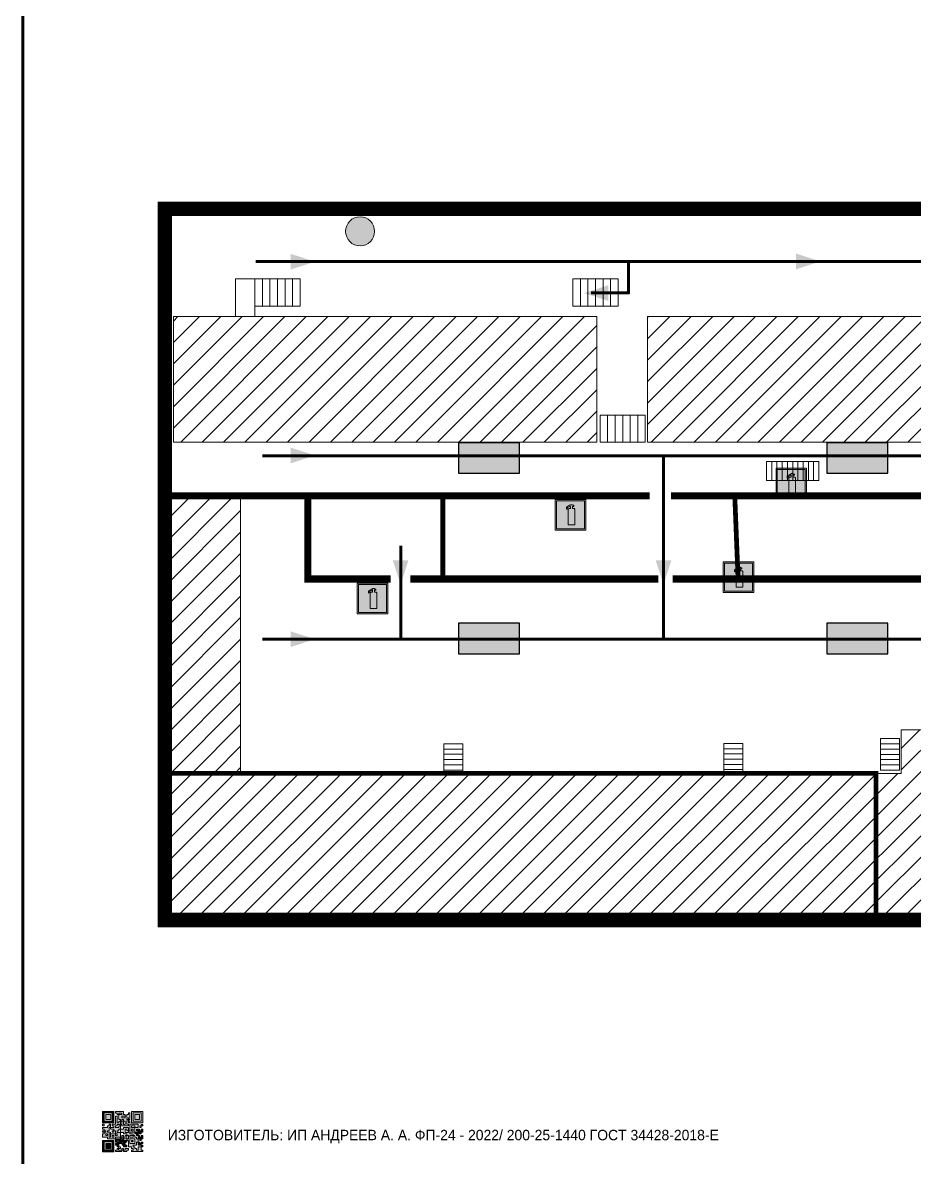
# Model space of a CAD drawing. Header units: millimetres. Extents: x 13114 to 67229, y 22859 to 38520.
# Drawn here: x 18739.7 to 18979.3, y 30911.3 to 31216 of the extents above; entities that cross this region are included whole.
import ezdxf

# ---------------------------------------------------------------- set-up
doc = ezdxf.new("R2010")
doc.units = ezdxf.units.MM
doc.layers.add('План_Штампы', color=7, linetype='Continuous')
doc.styles.add('обычный', font='arial.ttf')
pattern_1 = [(45, (-2834.3607, 20659.7297), (-2.87368196, 2.87368196), [])]

# ---------------------------------------------------------------- blocks, each defined once
blk = doc.blocks.new('QR')
at = {"lineweight": 0}
h = blk.add_hatch(color=256, dxfattribs=at)
h.dxf.hatch_style = 1
h.paths.add_polyline_path([(9241.16, 2687.38), (9242.01, 2687.38), (9242.01, 2687.83), (9241.59, 2687.83), (9241.59, 2688.68), (9239.45, 2688.68), (9239.45, 2688.25), (9239.86, 2688.25), (9239.86, 2687.83), (9240.29, 2687.83), (9240.29, 2688.25), (9241.16, 2688.25), (9241.16, 2687.83), (9240.29, 2687.83), (9240.29, 2687.38), (9239.45, 2687.38), (9239.45, 2685.22), (9238.57, 2685.22), (9238.57, 2684.8), (9239.02, 2684.8), (9239.02, 2684.37), (9238.13, 2684.37), (9238.13, 2683.92), (9239.02, 2683.92), (9239.02, 2683.5), (9239.44, 2683.5), (9239.44, 2682.64), (9239.87, 2682.64), (9239.87, 2682.18), (9239.44, 2682.18), (9239.44, 2682.64), (9238.13, 2682.64), (9238.13, 2681.76), (9237.71, 2681.76), (9237.71, 2682.64), (9238.13, 2682.64), (9238.13, 2683.07), (9237.27, 2683.07), (9237.27, 2683.51), (9237.71, 2683.51), (9237.71, 2684.37), (9238.13, 2684.37), (9238.13, 2685.22), (9237.71, 2685.22), (9237.71, 2684.8), (9237.28, 2684.8), (9237.28, 2684.38), (9235.98, 2684.38), (9235.98, 2683.92), (9236.4, 2683.92), (9236.4, 2683.49), (9236.84, 2683.49), (9236.84, 2683.07), (9236.4, 2683.07), (9236.4, 2682.64), (9235.98, 2682.64), (9235.98, 2681.76), (9237.29, 2681.76), (9237.29, 2681.33), (9239.43, 2681.33), (9239.43, 2681.76), (9240.74, 2681.76), (9240.74, 2683.05), (9239.87, 2683.05), (9239.87, 2683.5), (9240.29, 2683.5), (9240.29, 2683.91), (9240.74, 2683.91), (9240.74, 2684.81), (9240.29, 2684.81), (9240.29, 2684.79), (9240.29, 2684.37), (9239.45, 2684.37), (9239.45, 2684.8), (9239.87, 2684.8), (9239.87, 2685.21), (9240.74, 2685.21), (9240.74, 2686.1), (9240.29, 2686.1), (9240.29, 2685.64), (9239.86, 2685.64), (9239.86, 2686.95), (9240.29, 2686.95), (9240.29, 2686.52), (9240.74, 2686.52), (9240.74, 2686.1), (9241.16, 2686.1), (9241.16, 2686.53), (9241.59, 2686.53), (9241.59, 2686.1), (9242.02, 2686.1), (9242.02, 2685.21), (9241.59, 2685.21), (9241.59, 2686.1), (9241.16, 2686.1), (9241.16, 2685.21), (9240.74, 2685.21), (9240.74, 2684.81), (9242.89, 2684.81), (9242.89, 2685.22), (9242.47, 2685.22), (9242.47, 2686.11), (9242.89, 2686.11), (9242.89, 2686.52), (9242.46, 2686.52), (9242.46, 2686.95), (9242.89, 2686.95), (9242.89, 2686.52), (9243.32, 2686.52), (9243.32, 2688.26), (9242.9, 2688.26), (9242.9, 2687.83), (9242.47, 2687.83), (9242.47, 2687.38), (9242.01, 2687.38), (9242.01, 2686.94), (9241.16, 2686.94)])
h.paths.add_polyline_path([(9239.02, 2682.18), (9239.02, 2681.76), (9238.54, 2681.76), (9238.54, 2682.18)], flags=16)
h.paths.add_polyline_path([(9237.27, 2682.65), (9237.27, 2682.19), (9236.83, 2682.19), (9236.83, 2682.65)], flags=16)
h = blk.add_hatch(color=256, dxfattribs=at)
h.dxf.hatch_style = 1
h.paths.add_polyline_path([(9238.15, 2687.83), (9236.83, 2687.83), (9236.83, 2686.52), (9238.15, 2686.52)], flags=0)
h.paths.add_polyline_path([(9239.01, 2685.65), (9239.01, 2688.68), (9235.98, 2688.68), (9235.98, 2685.65)])
h.paths.add_polyline_path([(9236.41, 2686.1), (9236.41, 2688.26), (9238.56, 2688.26), (9238.56, 2686.1)], flags=16)
h.paths.add_polyline_path([(9236.83, 2686.52), (9236.83, 2687.83), (9238.15, 2687.83), (9238.15, 2686.52)], flags=0)
h = blk.add_hatch(color=256, dxfattribs=at)
h.dxf.hatch_style = 1
h.paths.add_polyline_path([(9238.15, 2686.52), (9238.15, 2687.83), (9236.83, 2687.83), (9236.83, 2686.52)])
h.paths.add_polyline_path([(9245.91, 2686.52), (9245.91, 2687.83), (9244.59, 2687.83), (9244.59, 2686.52)], flags=0)
h.paths.add_polyline_path([(9246.77, 2685.65), (9246.77, 2688.68), (9243.74, 2688.68), (9243.74, 2685.65)])
h.paths.add_polyline_path([(9244.17, 2686.1), (9244.17, 2688.26), (9246.32, 2688.26), (9246.32, 2686.1)], flags=16)
h.paths.add_polyline_path([(9244.59, 2686.52), (9244.59, 2687.83), (9245.91, 2687.83), (9245.91, 2686.52)], flags=0)
h = blk.add_hatch(color=256, dxfattribs=at)
h.dxf.hatch_style = 1
h.paths.add_polyline_path([(9240.75, 2681.76), (9240.75, 2681.35), (9241.17, 2681.35), (9241.17, 2681.76)])
h.paths.add_polyline_path([(9241.6, 2682.18), (9241.17, 2682.18), (9241.17, 2681.76), (9241.6, 2681.76)])
h.paths.add_polyline_path([(9242.47, 2681.34), (9242.47, 2682.19), (9242.02, 2682.19), (9242.02, 2681.76), (9241.6, 2681.76), (9241.6, 2681.34)])
h.paths.add_polyline_path([(9239.87, 2678.3), (9239.44, 2678.3), (9239.44, 2677.89), (9241.17, 2677.89), (9241.17, 2678.3), (9240.28, 2678.3), (9240.28, 2678.73), (9239.87, 2678.73)])
h.paths.add_polyline_path([(9240.75, 2678.73), (9240.75, 2679.19), (9240.28, 2679.19), (9240.28, 2678.73)])
h.paths.add_polyline_path([(9241.6, 2678.73), (9241.17, 2678.73), (9241.17, 2678.3), (9241.6, 2678.3)])
h.paths.add_polyline_path([(9242.02, 2678.3), (9241.6, 2678.3), (9241.6, 2677.89), (9242.48, 2677.89), (9242.48, 2678.31), (9242.9, 2678.31), (9242.9, 2678.73), (9242.02, 2678.73)])
h.paths.add_polyline_path([(9246.36, 2684.37), (9246.36, 2684.79), (9245.93, 2684.79), (9245.93, 2684.37)])
h.paths.add_polyline_path([(9246.78, 2685.2), (9246.36, 2685.2), (9246.36, 2684.79), (9246.78, 2684.79)])
h.paths.add_polyline_path([(9245.91, 2687.83), (9244.59, 2687.83), (9244.59, 2686.52), (9245.91, 2686.52)])
h = blk.add_hatch(color=256, dxfattribs=at)
h.dxf.hatch_style = 1
h.paths.add_polyline_path([(9243.32, 2686.11), (9242.89, 2686.11), (9242.89, 2685.64), (9243.32, 2685.64)])
h.paths.add_polyline_path([(9239.02, 2683.07), (9239.02, 2683.5), (9238.56, 2683.5), (9238.56, 2683.07)])
h.paths.add_polyline_path([(9236.4, 2684.8), (9236.4, 2685.22), (9235.98, 2685.22), (9235.98, 2684.8)])
h.paths.add_polyline_path([(9236.4, 2683.07), (9236.4, 2683.49), (9235.98, 2683.49), (9235.98, 2683.07)])
h = blk.add_hatch(color=256, dxfattribs=at)
h.dxf.hatch_style = 1
h.paths.add_polyline_path([(9243.32, 2682.64), (9243.32, 2683.07), (9244.62, 2683.07), (9244.62, 2684.37), (9243.74, 2684.37), (9243.74, 2684.8), (9244.62, 2684.8), (9244.62, 2684.37), (9245.48, 2684.37), (9245.48, 2685.22), (9243.32, 2685.22), (9243.32, 2683.5), (9242.89, 2683.5), (9242.89, 2683.06), (9242.01, 2683.06), (9242.01, 2683.91), (9242.47, 2683.91), (9242.47, 2683.5), (9242.89, 2683.5), (9242.89, 2684.38), (9241.59, 2684.38), (9241.59, 2683.91), (9240.74, 2683.91), (9240.74, 2683.05), (9241.59, 2683.05), (9241.59, 2682.64), (9242.47, 2682.64), (9242.47, 2682.19), (9242.91, 2682.19), (9242.91, 2681.34), (9242.48, 2681.34), (9242.48, 2680.91), (9242.91, 2680.91), (9242.91, 2679.17), (9243.75, 2679.17), (9243.75, 2678.73), (9244.2, 2678.73), (9244.2, 2678.3), (9243.75, 2678.3), (9243.75, 2677.88), (9246.78, 2677.88), (9246.78, 2678.3), (9246.35, 2678.3), (9246.35, 2679.19), (9245.48, 2679.19), (9245.48, 2678.31), (9245.05, 2678.31), (9245.05, 2678.73), (9244.62, 2678.73), (9244.62, 2679.19), (9244.2, 2679.19), (9244.2, 2679.61), (9245.05, 2679.61), (9245.05, 2680.46), (9245.48, 2680.46), (9245.48, 2681.34), (9245.04, 2681.34), (9245.04, 2681.76), (9244.63, 2681.76), (9244.63, 2682.19), (9244.21, 2682.19), (9244.21, 2681.76), (9243.32, 2681.76), (9243.32, 2682.19), (9244.21, 2682.19), (9244.21, 2682.64)])
h.paths.add_polyline_path([(9243.75, 2683.49), (9243.75, 2683.92), (9244.21, 2683.92), (9244.21, 2683.49)], flags=16)
h.paths.add_polyline_path([(9243.32, 2681.34), (9244.63, 2681.34), (9244.63, 2680.04), (9243.32, 2680.04)], flags=16)
h.paths.add_polyline_path([(9243.76, 2680.89), (9244.18, 2680.89), (9244.18, 2680.48), (9243.76, 2680.48)], flags=0)
h = blk.add_hatch(color=256, dxfattribs=at)
h.dxf.hatch_style = 1
h.paths.add_polyline_path([(9242.02, 2680.46), (9242.48, 2680.46), (9242.48, 2680.91), (9241.58, 2680.91), (9241.58, 2681.35), (9241.17, 2681.35), (9241.17, 2680.91), (9240.75, 2680.91), (9240.75, 2681.33), (9239.43, 2681.33), (9239.43, 2680.46), (9239.86, 2680.46), (9239.86, 2680.92), (9240.3, 2680.92), (9240.3, 2680.46), (9239.86, 2680.46), (9239.86, 2680.04), (9239.44, 2680.04), (9239.44, 2679.62), (9239.86, 2679.62), (9239.86, 2679.19), (9240.29, 2679.19), (9240.29, 2680.03), (9241.18, 2680.03), (9241.18, 2680.47), (9241.6, 2680.47), (9241.6, 2680.03), (9241.18, 2680.03), (9241.18, 2679.61), (9241.6, 2679.61), (9241.6, 2679.19), (9242.47, 2679.19), (9242.47, 2679.6), (9242.02, 2679.6)])
h = blk.add_hatch(color=256, dxfattribs=at)
h.dxf.hatch_style = 1
h.paths.add_polyline_path([(9246.36, 2683.07), (9246.78, 2683.07), (9246.78, 2683.92), (9246.36, 2683.92), (9246.36, 2683.49), (9245.92, 2683.49), (9245.92, 2683.92), (9245.06, 2683.92), (9245.06, 2683.49), (9245.48, 2683.49), (9245.48, 2683.07), (9244.62, 2683.07), (9244.62, 2682.65), (9245.05, 2682.65), (9245.05, 2682.18), (9245.48, 2682.18), (9245.48, 2682.65), (9246.36, 2682.65)])
h.paths.add_polyline_path([(9246.78, 2682.18), (9246.36, 2682.18), (9246.36, 2681.75), (9245.92, 2681.75), (9245.92, 2682.18), (9245.48, 2682.18), (9245.48, 2681.34), (9245.48, 2681.34), (9245.94, 2681.34), (9245.94, 2680.91), (9246.36, 2680.91), (9246.36, 2681.34), (9246.78, 2681.34)])
h = blk.add_hatch(color=256, dxfattribs=at)
h.dxf.hatch_style = 1
h.paths.add_polyline_path([(9235.98, 2680.9), (9235.98, 2677.86), (9239.02, 2677.86), (9239.02, 2680.9)])
h.paths.add_polyline_path([(9238.57, 2680.48), (9238.57, 2678.32), (9236.41, 2678.32), (9236.41, 2680.48)], flags=16)
h.paths.add_polyline_path([(9238.15, 2680.05), (9238.15, 2678.74), (9236.83, 2678.74), (9236.83, 2680.05)], flags=0)
h = blk.add_hatch(color=256, dxfattribs=at)
h.dxf.hatch_style = 1
h.paths.add_polyline_path([(9238.15, 2680.05), (9236.83, 2680.05), (9236.83, 2678.74), (9238.15, 2678.74)])
h = blk.add_hatch(color=256, dxfattribs=at)
h.dxf.hatch_style = 1
h.paths.add_polyline_path([(9244.18, 2680.48), (9244.18, 2680.89), (9243.76, 2680.89), (9243.76, 2680.48)])
h = blk.add_hatch(color=256, dxfattribs=at)
h.dxf.hatch_style = 1
h.paths.add_polyline_path([(9245.93, 2680.04), (9245.93, 2680.46), (9245.48, 2680.46), (9245.48, 2679.62), (9246.35, 2679.62), (9246.35, 2680.04)])
h.paths.add_polyline_path([(9246.78, 2680.04), (9246.78, 2680.46), (9246.35, 2680.46), (9246.35, 2680.04)])
h.paths.add_polyline_path([(9246.78, 2679.18), (9246.78, 2679.62), (9246.35, 2679.62), (9246.35, 2679.18)])
for points in [[(9237.71, 2685.22), (9238.13, 2685.22), (9238.13, 2684.37), (9237.71, 2684.37), (9237.71, 2683.51), (9237.27, 2683.51), (9237.27, 2683.07), (9238.13, 2683.07), (9238.13, 2682.64), (9237.71, 2682.64), (9237.71, 2681.76), (9238.13, 2681.76), (9238.13, 2682.64), (9239.44, 2682.64), (9239.44, 2683.5), (9239.02, 2683.5), (9239.02, 2683.07), (9238.56, 2683.07), (9238.56, 2683.5), (9239.02, 2683.5), (9239.02, 2683.92), (9238.13, 2683.92), (9238.13, 2684.37), (9239.02, 2684.37), (9239.02, 2684.8), (9238.57, 2684.8), (9238.57, 2685.22), (9239.45, 2685.22), (9239.45, 2687.38), (9240.29, 2687.38), (9240.29, 2687.83), (9239.86, 2687.83), (9239.86, 2688.25), (9239.45, 2688.25), (9239.45, 2688.68), (9241.59, 2688.68), (9241.59, 2687.83), (9242.01, 2687.83), (9242.01, 2687.38), (9242.47, 2687.38), (9242.47, 2687.83), (9242.9, 2687.83), (9242.9, 2688.26), (9243.32, 2688.26), (9243.32, 2686.52), (9242.89, 2686.52), (9242.89, 2686.11), (9243.32, 2686.11), (9243.32, 2685.64), (9242.89, 2685.64), (9242.89, 2686.11), (9242.47, 2686.11), (9242.47, 2685.22), (9242.89, 2685.22), (9242.89, 2684.81), (9240.74, 2684.81), (9240.74, 2683.91), (9241.59, 2683.91), (9241.59, 2684.38), (9242.89, 2684.38), (9242.89, 2683.5), (9242.47, 2683.5), (9242.47, 2683.91), (9242.01, 2683.91), (9242.01, 2683.06), (9242.89, 2683.06), (9242.89, 2683.5), (9243.32, 2683.5), (9243.32, 2685.22), (9245.48, 2685.22), (9245.48, 2684.37), (9244.62, 2684.37), (9244.62, 2683.07), (9245.48, 2683.07), (9245.48, 2683.49), (9245.06, 2683.49), (9245.06, 2683.92), (9245.92, 2683.92), (9245.92, 2683.49), (9246.36, 2683.49), (9246.36, 2683.92), (9246.78, 2683.92), (9246.78, 2683.07), (9246.36, 2683.07), (9246.36, 2682.65), (9245.48, 2682.65), (9245.48, 2682.18), (9245.92, 2682.18), (9245.92, 2681.75), (9246.36, 2681.75), (9246.36, 2682.18), (9246.78, 2682.18), (9246.78, 2681.34), (9246.36, 2681.34), (9246.36, 2680.91), (9245.94, 2680.91), (9245.94, 2681.34), (9245.48, 2681.34), (9245.48, 2680.46), (9245.93, 2680.46), (9245.93, 2680.04), (9246.35, 2680.04), (9246.35, 2680.46), (9246.78, 2680.46), (9246.78, 2680.04), (9246.78, 2680.04), (9246.35, 2680.04), (9246.35, 2679.62), (9246.78, 2679.62), (9246.78, 2679.18), (9246.35, 2679.18), (9246.35, 2678.3), (9246.78, 2678.3), (9246.78, 2677.88), (9243.75, 2677.88), (9243.75, 2678.3), (9244.2, 2678.3), (9244.2, 2678.73), (9243.75, 2678.73), (9243.75, 2679.17), (9242.91, 2679.17), (9242.91, 2680.91), (9242.48, 2680.91), (9242.48, 2680.46), (9242.02, 2680.46), (9242.02, 2679.6), (9242.47, 2679.6), (9242.47, 2679.19), (9241.6, 2679.19), (9241.6, 2679.61), (9241.18, 2679.61), (9241.18, 2680.03), (9240.29, 2680.03), (9240.29, 2679.19), (9240.75, 2679.19), (9240.75, 2678.73), (9240.28, 2678.73), (9240.28, 2678.3), (9241.17, 2678.3), (9241.17, 2678.73), (9241.6, 2678.73), (9241.6, 2678.3), (9242.02, 2678.3), (9242.02, 2678.73), (9242.9, 2678.73), (9242.9, 2678.31), (9242.48, 2678.31), (9242.48, 2677.89), (9241.6, 2677.89), (9241.6, 2678.3), (9241.17, 2678.3), (9241.17, 2677.89), (9239.44, 2677.89), (9239.44, 2678.3), (9239.87, 2678.3), (9239.87, 2678.73), (9240.28, 2678.73), (9240.28, 2679.19), (9240.29, 2679.19), (9239.86, 2679.19), (9239.86, 2679.62), (9239.44, 2679.62), (9239.44, 2680.04), (9239.86, 2680.04), (9239.86, 2680.46), (9239.43, 2680.46), (9239.43, 2681.33), (9237.29, 2681.33), (9237.29, 2681.76), (9235.98, 2681.76), (9235.98, 2682.64), (9236.4, 2682.64), (9236.4, 2683.07), (9235.98, 2683.07), (9235.98, 2683.49), (9236.4, 2683.49), (9236.4, 2683.92), (9235.98, 2683.92), (9235.98, 2684.38), (9237.28, 2684.38), (9237.28, 2684.8), (9237.71, 2684.8), (9237.71, 2685.22), (9237.92, 2685.22)], [(9240.74, 2685.21), (9239.87, 2685.21), (9239.87, 2684.8), (9239.45, 2684.8), (9239.45, 2684.37), (9240.29, 2684.37), (9240.29, 2684.79), (9240.29, 2684.81), (9240.74, 2684.81), (9240.74, 2685.21), (9239.87, 2685.21)], [(9240.74, 2686.1), (9240.74, 2686.52), (9240.29, 2686.52), (9240.29, 2686.95), (9239.86, 2686.95), (9239.86, 2685.64), (9240.29, 2685.64), (9240.29, 2686.1), (9240.74, 2686.1), (9240.74, 2686.52)], [(9244.62, 2684.37), (9244.62, 2684.8), (9243.74, 2684.8), (9243.74, 2684.37), (9244.62, 2684.37)], [(9240.74, 2683.05), (9240.74, 2681.76), (9239.43, 2681.76), (9239.43, 2681.33), (9240.75, 2681.33), (9240.75, 2681.35), (9240.75, 2680.91), (9241.17, 2680.91), (9241.17, 2681.35), (9241.58, 2681.35), (9241.58, 2680.91), (9242.48, 2680.91), (9242.48, 2681.34), (9242.91, 2681.34), (9242.91, 2682.19), (9242.47, 2682.19), (9242.47, 2682.64), (9241.59, 2682.64), (9241.59, 2683.05), (9240.74, 2683.05)], [(9240.74, 2683.91), (9240.29, 2683.91), (9240.29, 2683.5), (9239.87, 2683.5), (9239.87, 2683.05), (9240.74, 2683.05), (9240.74, 2683.91)], [(9241.6, 2681.76), (9242.02, 2681.76), (9242.02, 2682.19), (9242.47, 2682.19), (9242.47, 2681.34), (9241.6, 2681.34), (9241.6, 2681.76)], [(9244.62, 2683.07), (9243.32, 2683.07), (9243.32, 2682.64), (9244.21, 2682.64), (9244.21, 2682.19), (9243.32, 2682.19), (9243.32, 2681.76), (9244.21, 2681.76), (9244.21, 2682.19), (9244.63, 2682.19), (9244.63, 2681.76), (9245.04, 2681.76), (9245.04, 2681.34), (9245.48, 2681.34)], [(9245.48, 2682.18), (9245.05, 2682.18), (9245.05, 2682.65), (9244.62, 2682.65), (9244.62, 2683.07)], [(9245.48, 2682.18), (9245.48, 2681.34)], [(9239.86, 2680.46), (9239.86, 2680.92), (9240.3, 2680.92), (9240.3, 2680.46), (9239.86, 2680.46)], [(9245.48, 2680.46), (9245.05, 2680.46), (9245.05, 2679.61), (9244.2, 2679.61), (9244.2, 2679.19), (9244.62, 2679.19), (9244.62, 2678.73), (9245.05, 2678.73), (9245.05, 2678.31), (9245.48, 2678.31), (9245.48, 2679.19), (9246.35, 2679.19), (9246.35, 2679.07)], [(9246.35, 2679.62), (9245.48, 2679.62), (9245.48, 2680.46)], [(9245.48, 2680.46), (9245.48, 2679.62), (9246.35, 2679.62), (9246.35, 2680.04), (9245.93, 2680.04), (9245.93, 2680.46), (9245.48, 2680.46), (9245.48, 2679.62)], [(9246.35, 2679.62), (9246.35, 2679.18)]]:
    blk.add_lwpolyline(points, dxfattribs=at)
for points in [[(9235.98, 2685.65), (9239.01, 2685.65), (9239.01, 2688.68), (9235.98, 2688.68)], [(9236.41, 2688.26), (9238.56, 2688.26), (9238.56, 2686.1), (9236.41, 2686.1)], [(9236.83, 2687.83), (9238.15, 2687.83), (9238.15, 2686.52), (9236.83, 2686.52)], [(9240.29, 2687.83), (9241.16, 2687.83), (9241.16, 2688.25), (9240.29, 2688.25)], [(9240.29, 2688.25), (9241.16, 2688.25), (9241.16, 2687.83), (9240.29, 2687.83)], [(9242.01, 2687.38), (9241.16, 2687.38), (9241.16, 2686.94), (9242.01, 2686.94)], [(9241.16, 2687.38), (9242.01, 2687.38), (9242.01, 2686.94), (9241.16, 2686.94)], [(9243.74, 2685.65), (9246.77, 2685.65), (9246.77, 2688.68), (9243.74, 2688.68)], [(9244.17, 2688.26), (9246.32, 2688.26), (9246.32, 2686.1), (9244.17, 2686.1)], [(9244.59, 2687.83), (9245.91, 2687.83), (9245.91, 2686.52), (9244.59, 2686.52)], [(9235.98, 2684.8), (9236.4, 2684.8), (9236.4, 2685.22), (9235.98, 2685.22)], [(9241.16, 2686.1), (9240.74, 2686.1), (9240.74, 2685.21), (9241.16, 2685.21)], [(9241.16, 2686.53), (9241.59, 2686.53), (9241.59, 2686.1), (9241.16, 2686.1)], [(9241.59, 2686.1), (9242.02, 2686.1), (9242.02, 2685.21), (9241.59, 2685.21)], [(9242.89, 2686.52), (9242.46, 2686.52), (9242.46, 2686.95), (9242.89, 2686.95)], [(9245.93, 2684.79), (9246.36, 2684.79), (9246.36, 2684.37), (9245.93, 2684.37)], [(9246.36, 2685.2), (9246.78, 2685.2), (9246.78, 2684.79), (9246.36, 2684.79)], [(9236.4, 2683.07), (9236.84, 2683.07), (9236.84, 2683.49), (9236.4, 2683.49)], [(9236.83, 2682.19), (9237.27, 2682.19), (9237.27, 2682.65), (9236.83, 2682.65)], [(9238.54, 2682.18), (9239.02, 2682.18), (9239.02, 2681.76), (9238.54, 2681.76)], [(9239.44, 2682.64), (9239.87, 2682.64), (9239.87, 2682.18), (9239.44, 2682.18)], [(9240.75, 2681.76), (9241.17, 2681.76), (9241.17, 2681.35), (9240.75, 2681.35)], [(9241.17, 2682.18), (9241.6, 2682.18), (9241.6, 2681.76), (9241.17, 2681.76)], [(9243.32, 2680.04), (9244.63, 2680.04), (9244.63, 2681.34), (9243.32, 2681.34)], [(9243.75, 2683.92), (9244.21, 2683.92), (9244.21, 2683.49), (9243.75, 2683.49)], [(9235.98, 2677.86), (9239.02, 2677.86), (9239.02, 2680.9), (9235.98, 2680.9)], [(9236.41, 2680.48), (9238.57, 2680.48), (9238.57, 2678.32), (9236.41, 2678.32)], [(9236.83, 2680.05), (9238.15, 2680.05), (9238.15, 2678.74), (9236.83, 2678.74)], [(9241.18, 2680.03), (9241.6, 2680.03), (9241.6, 2680.47), (9241.18, 2680.47)], [(9243.76, 2680.89), (9244.18, 2680.89), (9244.18, 2680.48), (9243.76, 2680.48)]]:
    blk.add_lwpolyline(points, close=True, dxfattribs=at)
blk = doc.blocks.new('A$C7B8C2D5B')
at = {"lineweight": 0}
h = blk.add_hatch(color=5, dxfattribs=at)
h.dxf.hatch_style = 1
h.paths.add_polyline_path([(1.4, -3.02, 1), (-2.11, -3.02, 1)])
at = {"color": 5, "lineweight": 0}
blk.add_circle((-0.36, -3.02), 1.75, dxfattribs=at)
blk = doc.blocks.new('A$C3AD82952')
at = {"true_color": 0xf5f5ff}
h = blk.add_hatch(color=7, dxfattribs=at)
h.dxf.hatch_style = 1
h.paths.add_polyline_path([(8.21, 8.73, 0.414214), (7.89, 9.05), (7.22, 9.05), (7.22, 9.92), (7.59, 9.92, 1), (7.57, 10.36), (7.22, 10.36), (7.22, 10.6), (6.43, 10.6), (6.43, 10.36), (6.01, 10.36), (4.74, 9.59), (4.74, 8.69), (4.98, 8.73), (4.98, 9.26), (6.12, 9.91), (6.43, 9.91), (6.43, 9.05), (5.76, 9.05, 0.414214), (5.44, 8.73), (5.44, 2.2), (8.21, 2.2)], flags=0)
h.paths.add_polyline_path([(12.8, 12.8), (0, 12.8), (0, 0), (12.8, 0)])
h.paths.add_polyline_path([(0.51, 12.29), (12.29, 12.29), (12.29, 0.51), (0.51, 0.51)], flags=16)
h.paths.add_polyline_path([(4.74, 9.59), (6.01, 10.36), (6.43, 10.36), (6.43, 10.6), (7.22, 10.6), (7.22, 10.36), (7.59, 10.36, -0.94586), (7.59, 9.92), (7.22, 9.92), (7.22, 9.05), (7.89, 9.05, -0.414214), (8.21, 8.73), (8.21, 2.2), (5.44, 2.2), (5.44, 8.73, -0.414214), (5.76, 9.05), (6.43, 9.05), (6.43, 9.91), (6.12, 9.91), (4.98, 9.26), (4.98, 8.73), (4.74, 8.69)], flags=0)
h = blk.add_hatch(color=242)
h.dxf.hatch_style = 1
h.paths.add_polyline_path([(12.29, 12.29), (0.51, 12.29), (0.51, 0.51), (12.29, 0.51)])
h.paths.add_polyline_path([(4.74, 8.69), (4.74, 9.59), (6.01, 10.36), (6.43, 10.36), (6.43, 10.6), (7.22, 10.6), (7.22, 10.36), (7.59, 10.36, -0.94586), (7.59, 9.92), (7.22, 9.92), (7.22, 9.05), (7.89, 9.05, -0.414214), (8.21, 8.73), (8.21, 2.2), (5.44, 2.2), (5.44, 8.73, -0.414214), (5.76, 9.05), (6.43, 9.05), (6.43, 9.91), (6.12, 9.91), (4.98, 9.26), (4.98, 8.73)], flags=16)
h = blk.add_hatch(color=7, dxfattribs=at)
h.dxf.hatch_style = 1
h.paths.add_polyline_path([(8.21, 8.73, 0.414214), (7.89, 9.05), (7.22, 9.05), (7.22, 9.92), (7.59, 9.92, 1), (7.57, 10.36), (7.22, 10.36), (7.22, 10.6), (6.43, 10.6), (6.43, 10.36), (6.01, 10.36), (4.74, 9.59), (4.74, 8.69), (4.98, 8.73), (4.98, 9.26), (6.12, 9.91), (6.43, 9.91), (6.43, 9.05), (5.76, 9.05, 0.414214), (5.44, 8.73), (5.44, 2.2), (8.21, 2.2)])
at = {"color": 242, "lineweight": 5}
for p, q in [((0, 0), (0, 12.8)), ((0, 12.8), (12.8, 12.8)), ((6.01, 10.36), (4.74, 9.59)), ((4.74, 9.59), (4.74, 8.69)), ((4.98, 9.26), (6.12, 9.91)), ((6.01, 10.36), (6.43, 10.36)), ((6.12, 9.91), (6.43, 9.91)), ((7.22, 10.6), (6.43, 10.6)), ((6.43, 10.6), (6.43, 10.36)), ((6.43, 9.91), (6.43, 9.05)), ((7.22, 10.36), (7.22, 10.6)), ((7.59, 10.36), (7.22, 10.36)), ((7.22, 9.05), (7.22, 9.92)), ((7.59, 9.92), (7.22, 9.92)), ((12.8, 0), (12.8, 12.8)), ((4.74, 8.69), (4.98, 8.73)), ((4.98, 8.73), (4.98, 9.26)), ((5.44, 2.2), (5.44, 8.73)), ((5.76, 9.05), (6.43, 9.05)), ((7.89, 9.05), (7.22, 9.05)), ((8.21, 2.2), (8.21, 8.73)), ((0, 0), (12.8, 0)), ((5.44, 2.2), (8.21, 2.2))]:
    blk.add_line(p, q, dxfattribs=at)
blk.add_lwpolyline([(0.51, 12.29), (12.29, 12.29), (12.29, 0.51), (0.51, 0.51)], close=True, dxfattribs=at)
for centre, radius, start, end in [((7.58, 10.14), 0.223, 273.1875, 86.8125), ((5.76, 8.73), 0.32, 90, 180), ((7.89, 8.73), 0.32, 0, 90)]:
    blk.add_arc(centre, radius, start, end, dxfattribs=at)
blk = doc.blocks.new('A$C32E8229D')
at = {"true_color": 0xffffff}
blk.add_hatch(color=7, dxfattribs=at).paths.add_polyline_path([(0, 0), (0, -8), (16, -8), (16, 0)])
h = blk.add_hatch(color=126)
h.paths.add_polyline_path([(0.2, -0.2), (15.8, -0.2), (15.8, -7.8), (0.2, -7.8)])
h.paths.add_polyline_path([(13.49, -2.05), (12.08, -2.05), (11.37, -2.63, 0.162397), (11.29, -2.84), (11.29, -3.63), (10.35, -3.63), (10.35, -4.05), (11.68, -4.05), (11.68, -3.48), (12.26, -4.28), (11.29, -5.1), (11.29, -6.78), (11.85, -6.78), (11.85, -5.44), (12.8, -4.64), (12.8, -5.94), (14.46, -5.94), (14.46, -5.39), (13.45, -5.39), (13.45, -3.97), (12.46, -2.59), (13.15, -2.59), (13.69, -3.34), (14.18, -3)], flags=16)
h.paths.add_polyline_path([(10.74, -1.82, 1), (11.8, -1.82, 1)], flags=16)
h.paths.add_polyline_path([(9.39, -3.59), (5.99, -3.59), (6.56, -3.03), (5.91, -3.03), (5.1, -3.83), (5.91, -4.64), (6.56, -4.64), (5.99, -4.09), (9.39, -4.09)], flags=16)
h.paths.add_polyline_path([(4.29, -1.08), (1.72, -1.08), (1.72, -6.6), (4.29, -6.6)], flags=16)
at = {"color": 126}
blk.add_lwpolyline([(16, -8), (0, -8), (0, 0), (16, 0)], close=True, dxfattribs=at)

msp = doc.modelspace()

# ---------------------------------------------------------------- hatches: boundary and pattern name
at = {"lineweight": 0}
h = msp.add_hatch(dxfattribs=at)
h.set_pattern_fill('ANSI31', color=256, scale=1.28)
h.set_pattern_definition(pattern_1)
h.paths.add_polyline_path([(18893.92, 31103.35), (18893.92, 31137.1), (18858.13, 31137.1), (18780.18, 31137.1), (18780.18, 31103.35)])
h.paths.add_polyline_path([(18907.6, 31137.1), (18907.6, 31103.35), (19010.47, 31103.35), (19010.47, 31137.1)])
h = msp.add_hatch(dxfattribs=at)
h.set_pattern_fill('ANSI31', color=256, scale=1.28)
h.set_pattern_definition(pattern_1)
h.paths.add_polyline_path([(18798.25, 31088.31), (18777.88, 31088.31), (18777.88, 31014.42), (18798.25, 31014.42)])
h = msp.add_hatch(dxfattribs=at)
h.set_pattern_fill('ANSI31', color=256, scale=1.28)
h.set_pattern_definition(pattern_1)
h.paths.add_polyline_path([(18975.73, 31014.42), (18968.97, 31014.42), (18968.97, 30976.84), (19046.33, 30976.84), (19046.33, 31043.5), (19035.15, 31043.5), (19035.15, 31026.09), (19016.43, 31026.09), (18975.73, 31026.09)])
h.paths.add_polyline_path([(18968.97, 30976.84), (18968.97, 31014.42), (18933.21, 31014.42), (18933.21, 31014.01), (18928.1, 31014.01), (18857.98, 31014.2), (18857.98, 31013.91), (18852.87, 31013.91), (18777.88, 31014.42), (18777.88, 30976.84)])

# ---------------------------------------------------------------- linework, layer by layer
at = {"color": 1, "lineweight": 100}
msp.add_lwpolyline([(18739.68, 31292.29), (19339.68, 31292.29), (19339.68, 30897.29), (18739.68, 30897.29)], close=True, dxfattribs=at)
at = {"lineweight": 0}
for points, const_width in [([(18797.23, 30975.02), (18777.88, 30975.02), (18777.88, 31166.02), (19125.81, 31166.02)], 3.84), ([(18779.19, 31088.93), (18908.15, 31088.93)], 1.92), ([(18838.52, 31066.63), (18816.3, 31066.63), (18816.3, 31088.93)], 1.92), ([(18852.58, 31088.93), (18852.58, 31066.63)], 1.28), ([(18913.86, 31088.93), (18927.45, 31088.93)], 1.92), ([(18927.45, 31088.93), (18931.01, 31088.93), (19006.98, 31088.93), (19006.98, 31074.97)], 1.92), ([(18931.9, 31066.63), (18931.01, 31088.93)], 1.28), ([(19006.98, 31070.09), (19006.98, 31066.63), (18914.33, 31066.63)], 1.92), ([(18910.46, 31066.63), (18843.81, 31066.63)], 1.92), ([(18797.23, 30975.02), (19125.81, 30975.02)], 3.84)]:
    msp.add_lwpolyline(points, dxfattribs=dict(at, const_width=const_width))
at = {"color": 126, "lineweight": 100, "true_color": 0x008754}
for points in [[(18802.32, 31151.85), (18953.97, 31151.85)], [(18902.46, 31151.85), (18902.46, 31143.45), (18902.46, 31143.45)], [(18953.97, 31151.85), (19011.44, 31151.85)], [(18902.46, 31143.45), (18892.45, 31143.45)], [(18902.46, 31099.69), (18804.13, 31099.69)], [(18902.46, 31099.69), (19067.61, 31099.69), (19067.61, 31001.36)], [(18911.89, 31099.69), (18911.89, 31050.48)], [(18841.26, 31050.48), (18841.26, 31075.48)], [(18804.13, 31050.48), (19021.04, 31050.48)]]:
    msp.add_lwpolyline(points, dxfattribs=at)
at = {"lineweight": 0}
for points in [[(18796.87, 31147.19), (18796.87, 31137.13), (18802.08, 31137.13), (18802.08, 31147.19)], [(18802.08, 31147.19), (18802.08, 31139.89), (18804.11, 31139.89), (18804.11, 31147.19)], [(18804.11, 31147.19), (18804.11, 31139.89), (18806.13, 31139.89), (18806.13, 31147.19)], [(18806.13, 31147.19), (18806.13, 31139.89), (18808.15, 31139.89), (18808.15, 31147.19)], [(18808.15, 31147.19), (18808.15, 31139.89), (18810.17, 31139.89), (18810.17, 31147.19)], [(18810.17, 31147.19), (18810.17, 31139.89), (18812.2, 31139.89), (18812.2, 31147.19)], [(18812.2, 31147.19), (18812.2, 31139.89), (18814.22, 31139.89), (18814.22, 31147.19)], [(18887.53, 31147.19), (18887.53, 31139.89), (18889.55, 31139.89), (18889.55, 31147.19)], [(18889.55, 31147.19), (18889.55, 31139.89), (18891.57, 31139.89), (18891.57, 31147.19)], [(18891.57, 31147.19), (18891.57, 31139.89), (18893.6, 31139.89), (18893.6, 31147.19)], [(18893.6, 31147.19), (18893.6, 31139.89), (18895.62, 31139.89), (18895.62, 31147.19)], [(18895.62, 31147.19), (18895.62, 31139.89), (18897.64, 31139.89), (18897.64, 31147.19)], [(18897.64, 31147.19), (18897.64, 31139.89), (18899.66, 31139.89), (18899.66, 31147.19)], [(18894.83, 31110.65), (18894.83, 31103.35), (18896.85, 31103.35), (18896.85, 31110.65)], [(18896.85, 31110.65), (18896.85, 31103.35), (18898.87, 31103.35), (18898.87, 31110.65)], [(18898.87, 31110.65), (18898.87, 31103.35), (18900.89, 31103.35), (18900.89, 31110.65)], [(18900.89, 31110.65), (18900.89, 31103.35), (18902.92, 31103.35), (18902.92, 31110.65)], [(18902.92, 31110.65), (18902.92, 31103.35), (18904.94, 31103.35), (18904.94, 31110.65)], [(18904.94, 31110.65), (18904.94, 31103.35), (18906.96, 31103.35), (18906.96, 31110.65)], [(18939.52, 31098.21), (18939.52, 31093.1), (18940.93, 31093.1), (18940.93, 31098.21)], [(18940.93, 31098.21), (18940.93, 31093.1), (18942.34, 31093.1), (18942.34, 31098.21)], [(18942.34, 31098.21), (18942.34, 31093.1), (18943.75, 31093.1), (18943.75, 31098.21)], [(18943.75, 31098.21), (18943.75, 31093.1), (18945.16, 31093.1), (18945.16, 31098.21)], [(18945.16, 31098.21), (18945.16, 31093.1), (18946.57, 31093.1), (18946.57, 31098.21)], [(18946.57, 31098.21), (18946.57, 31093.1), (18947.98, 31093.1), (18947.98, 31098.21)], [(18947.98, 31098.21), (18947.98, 31093.1), (18949.38, 31093.1), (18949.38, 31098.21)], [(18949.38, 31098.21), (18949.38, 31093.1), (18950.79, 31093.1), (18950.79, 31098.21)], [(18950.79, 31098.21), (18950.79, 31093.1), (18952.2, 31093.1), (18952.2, 31098.21)], [(18952.2, 31098.21), (18952.2, 31093.1), (18953.61, 31093.1), (18953.61, 31098.21)], [(18777.88, 31014.42), (18798.25, 31014.42), (18798.25, 31088.31), (18777.88, 31088.31)], [(18970.2, 31022.33), (18975.31, 31022.33), (18975.31, 31023.74), (18970.2, 31023.74)], [(18852.87, 31020.95), (18857.98, 31020.95), (18857.98, 31022.36), (18852.87, 31022.36)], [(18852.87, 31019.55), (18857.98, 31019.55), (18857.98, 31020.95), (18852.87, 31020.95)], [(18928.1, 31021.05), (18933.21, 31021.05), (18933.21, 31022.46), (18928.1, 31022.46)], [(18928.1, 31019.64), (18933.21, 31019.64), (18933.21, 31021.05), (18928.1, 31021.05)], [(18970.2, 31020.92), (18975.31, 31020.92), (18975.31, 31022.33), (18970.2, 31022.33)], [(18970.2, 31019.51), (18975.31, 31019.51), (18975.31, 31020.92), (18970.2, 31020.92)], [(18852.87, 31018.14), (18857.98, 31018.14), (18857.98, 31019.55), (18852.87, 31019.55)], [(18852.87, 31016.73), (18857.98, 31016.73), (18857.98, 31018.14), (18852.87, 31018.14)], [(18928.1, 31018.23), (18933.21, 31018.23), (18933.21, 31019.64), (18928.1, 31019.64)], [(18928.1, 31016.82), (18933.21, 31016.82), (18933.21, 31018.23), (18928.1, 31018.23)], [(18970.2, 31018.1), (18975.31, 31018.1), (18975.31, 31019.51), (18970.2, 31019.51)], [(18970.2, 31016.69), (18975.31, 31016.69), (18975.31, 31018.1), (18970.2, 31018.1)], [(18852.87, 31015.32), (18857.98, 31015.32), (18857.98, 31016.73), (18852.87, 31016.73)], [(18852.87, 31013.91), (18857.98, 31013.91), (18857.98, 31015.32), (18852.87, 31015.32)], [(18928.1, 31015.42), (18933.21, 31015.42), (18933.21, 31016.82), (18928.1, 31016.82)], [(18928.1, 31014.01), (18933.21, 31014.01), (18933.21, 31015.42), (18928.1, 31015.42)], [(18970.2, 31015.29), (18975.31, 31015.29), (18975.31, 31016.69), (18970.2, 31016.69)]]:
    msp.add_lwpolyline(points, close=True, dxfattribs=at)
for points in [[(18858.13, 31137.1), (18780.18, 31137.1), (18780.18, 31103.35), (18893.92, 31103.35), (18893.92, 31137.1), (18858.13, 31137.1)], [(18907.6, 31103.35), (18907.6, 31137.1), (19010.47, 31137.1), (19010.47, 31103.35), (18907.6, 31103.35)], [(18777.88, 31014.42), (18975.73, 31014.42), (18975.73, 31026.09), (19016.43, 31026.09), (19016.43, 31043.5), (19035.15, 31043.5), (19035.15, 31026.09), (19016.43, 31026.09)], [(19035.15, 31043.5), (19046.33, 31043.5), (19046.33, 30976.84), (18777.88, 30976.84), (18777.88, 31014.42)]]:
    msp.add_lwpolyline(points, dxfattribs=at)
at = {"lineweight": 0, "const_width": 1.28}
msp.add_lwpolyline([(18777.88, 30975.02), (18968.97, 30975.02), (18968.97, 31014.42), (18777.88, 31014.42)], close=True, dxfattribs=at)
at = {"layer": 'План_Штампы', "color": 126, "true_color": 0x008754}
for points in [[(18811.69, 31149.7), (18811.7, 31153.93), (18818.2, 31151.83)], [(18947.47, 31149.77), (18947.48, 31154), (18953.97, 31151.9)], [(18897.06, 31145.52), (18897.05, 31141.29), (18890.56, 31143.38)], [(18811.68, 31097.66), (18811.69, 31101.9), (18818.19, 31099.8)], [(18839.1, 31071.65), (18843.33, 31071.64), (18841.24, 31065.15)], [(18909.75, 31071.65), (18913.98, 31071.64), (18911.88, 31065.14)], [(18811.68, 31048.33), (18811.69, 31052.56), (18818.19, 31050.46)]]:
    msp.add_solid(points, dxfattribs=at)

# ---------------------------------------------------------------- block references
for name, p, xscale, yscale, zscale in [('A$C7B8C2D5B', (18831.14, 31166.71), 2.229677417755127, 2.229677417755127, 2.229677417755127), ('A$C3AD82952', (18942.09, 31088.16), 0.6400000000000001, 0.6400000000000001, 0.6400000000000001), ('A$C3AD82952', (18882.79, 31079.77), 0.6400000000000001, 0.6400000000000001, 0.6400000000000001), ('A$C3AD82952', (18927.93, 31063.01), 0.6400000000000001, 0.6400000000000001, 0.6400000000000001), ('A$C3AD82952', (18829.59, 31057.28), 0.6400000000000001, 0.6400000000000001, 0.6400000000000001)]:
    msp.add_blockref(name, p, dxfattribs=dict(xscale=xscale, yscale=yscale, zscale=zscale))
at = {"color": 22, "lineweight": 100, "true_color": 0xbb1e10}
msp.add_blockref('QR', (9525.19, 28234.96), dxfattribs=at)
at = {"layer": 'План_Штампы', "color": 126, "true_color": 0x008754, "xscale": -1.024, "yscale": 1.024, "zscale": 1.024}
for p in [(18873.13, 31103.2), (18972.16, 31103.2), (18873.13, 31054.74), (18972.16, 31054.74)]:
    msp.add_blockref('A$C32E8229D', p, dxfattribs=at)

# ---------------------------------------------------------------- texts
at = {"lineweight": 0, "insert": (18852.69, 30916.89), "char_height": 2.8, "width": 191.3484, "attachment_point": 5, "style": 'обычный'}
msp.add_mtext('\\pi-8.4,l8.4,t8.4;{\\fProxima Nova Rg|b0|i0|c204|p2;ИЗГОТОВИТЕЛЬ: ИП АНДРЕЕВ А. А.\\fProxima Nova Rg|b0|i0|c0|p2; \\fProxima Nova Rg|b0|i0|c204|p2;ФП-24 - 2022/ 200-25-1440 ГОСТ 34428-2018-Е\\H1.2266x; }', dxfattribs=at)

doc.saveas('drawing.dxf')
